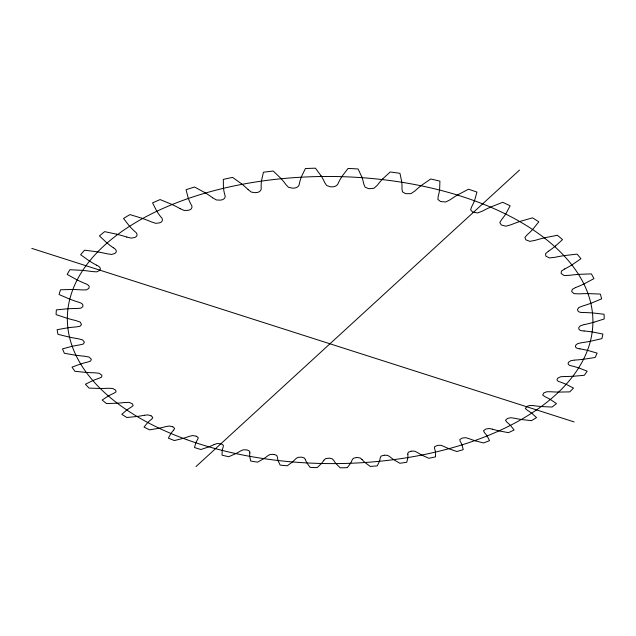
<?xml version="1.0" encoding="UTF-8"?>
<svg xmlns="http://www.w3.org/2000/svg" width="636" height="636" viewBox="0 0 636 636"><rect width="100%" height="100%" fill="white"/><g stroke="black" fill="none" stroke-linecap="round" stroke-linejoin="round"><path stroke-width="0.95" d="M407.795 457.976L406.794 462.253A274.068 149.905 0.4 0 1 399.877 463.262L394.225 459.979A69.396 32.905 -2.3 0 1 389.924 456.799L387.793 455.456L384.836 455.153A9.564 4.444 -0.8 0 0 384.303 455.209M249.884 452.919L249.646 451.21L247.515 450.113A9.627 4.492 2.3 0 0 247.007 450.002M301.544 176.442L305.407 168.54A274.068 149.905 0.4 0 1 315.456 168.19L321.045 175.775M323.804 460.321L325.441 458.707L328.518 458.198M382.737 178.883L390.202 171.99A274.068 149.905 0.4 0 1 399.957 173.334L401.674 181.483A92.403 58.997 1.2 0 1 401.944 188.654L402.413 191.77L405.378 193.527A13.181 8.403 -2.7 0 0 406.078 193.662L410.92 193.654L414.887 191.007A90.264 54.974 -5.2 0 1 421.763 185.163L430.707 179.002A274.068 149.905 0.4 0 1 439.913 181.141L439.635 189.274A92.419 59.029 -0.2 0 1 438.188 196.333L437.902 199.434L440.374 201.397A13.102 8.244 -4 0 0 441.018 201.588L445.749 201.978L450.248 199.704A89.215 53.273 -5.9 0 1 458.341 194.536M173.612 430.246L174.638 428.497L173.358 427.106A9.985 4.754 4.1 0 0 172.928 426.907M195.999 466.57L519.501 170.082M555.467 246.037L562.518 239.621A274.068 149.905 0.4 0 0 557.39 235.28L545.41 237.625A85.041 47.581 -6.7 0 0 535.186 240.336L529.891 241.338L526.155 239.947A12.688 7.529 -6.5 0 1 525.726 239.637L524.946 237.363L527.244 234.708A91.234 56.676 -4.2 0 0 533.175 228.849L538.827 221.805A274.068 149.905 0.4 0 0 532.483 217.846L520.797 221.193A86.576 49.521 -6.6 0 0 511.018 224.762L505.851 226.201L501.693 225.104A12.855 7.799 -6 0 1 501.184 224.826L499.824 222.6L501.51 219.738A91.83 57.828 -3 0 0 506.105 213.362L510.136 205.794A274.068 149.905 0.4 0 0 502.678 202.328L491.588 206.676A87.975 51.437 -6.4 0 0 482.517 211.073L477.628 212.941L473.128 212.185A12.998 8.037 -5.1 0 1 472.548 211.947L470.616 209.824L471.618 206.811A92.228 58.631 -1.7 0 0 474.71 200.022L476.936 192.088A274.068 149.905 0.4 0 0 468.501 189.234L458.333 194.529M126.349 410.371L121.818 414.338A274.068 149.905 0.4 0 0 126.85 417.494L136.152 416.58A75.43 37.802 5.8 0 0 144.03 415.316L144.277 415.26M548.399 251.26L545.577 253.669L545.783 255.942A12.489 7.242 -6.9 0 0 546.117 256.276L549.361 257.914L554.672 257.357A83.411 45.673 -6.6 0 1 565.086 255.497L577.067 254.13A274.068 149.905 0.4 0 1 580.93 258.733L572.694 264.417A89.398 53.559 -5.8 0 1 564.728 268.964M564.72 268.956L561.461 271.087L561.127 273.305A12.267 6.948 -7.1 0 0 561.357 273.655L564.076 275.491L569.276 275.348A81.726 43.828 -6.5 0 1 579.635 274.315L591.361 273.885A274.068 149.905 0.4 0 1 593.952 278.624L584.786 283.529A88.189 51.739 -6.3 0 1 576.137 287.353L575.826 287.464M214.117 444.556L217.059 443.523L220.406 443.761M575.532 287.575L572.424 289.253L571.677 291.304A12.028 6.662 -7.1 0 0 571.82 291.662L573.982 293.633L578.967 293.872A80.025 42.079 -6.2 0 1 589.063 293.633L600.297 294.063A274.068 149.905 0.4 0 1 601.64 298.848L591.798 302.935A86.806 49.831 -6.6 0 1 582.671 306.011L578.8 307.514L577.496 309.525A11.782 6.376 -6.9 0 0 577.552 309.875C577.949 312.721 581.67 312.507 583.832 312.538A78.339 40.442 -5.8 0 1 593.483 313.023L604.049 314.248A274.068 149.905 0.4 0 1 604.2 318.97L593.905 322.221M144.531 415.205L148.061 414.918L151.066 415.833M584.19 324.622L584.508 324.559A85.296 47.899 -6.7 0 0 593.897 322.221M583.872 324.686L580.35 325.815L578.76 327.604A11.527 6.106 -6.7 0 0 578.728 327.953C578.41 330.728 582.147 330.831 584.079 330.974M410.967 451.234L408.225 452.268L407.779 454.152M384.033 455.241L381.091 456.099L380.201 457.928A67.543 31.53 0.8 0 1 379.287 461.696L377.283 465.854A274.068 149.905 0.4 0 1 370.231 466.442L365.454 462.857A68.664 32.357 -1.7 0 1 361.979 459.462M574.539 360.095L570.897 360.684L568.671 362.13A11.019 5.621 -5.9 0 0 568.481 362.448C566.883 364.635 570.238 365.74 571.883 365.939A73.689 36.316 -4.5 0 1 579.42 368.172L587.187 371.201A274.068 149.905 0.4 0 1 584.277 375.304L573.823 376.21A80.295 42.358 -6.2 0 1 564.649 376.496L560.578 376.766L557.971 378.062A10.78 5.406 -5.5 0 0 557.716 378.356C555.697 380.09 558.488 381.759 560.149 381.974A72.361 35.226 -3.9 0 1 566.811 384.645L573.497 388.087A274.068 149.905 0.4 0 1 569.761 391.879L559.577 392.078A78.602 40.696 -5.9 0 1 550.744 391.76L546.793 391.76L543.995 392.849A10.558 5.207 -5 0 0 543.677 393.12L542.691 395.067L545.147 396.792A71.176 34.28 -3.4 0 1 550.887 399.821L556.468 403.598A274.068 149.905 0.4 0 1 552.008 407.04L542.222 406.587A76.956 39.162 -5.5 0 1 533.842 405.704M574.849 360.079L575.159 360.063A81.996 44.123 -6.5 0 0 584.556 359.133L595.137 357.48A274.068 149.905 0.4 0 0 597.125 353.115L588.34 350.587A75.143 37.556 -5 0 0 579.992 348.854M356.279 457.578L353.346 458.278L352.113 459.987A67.742 31.681 1.4 0 1 350.301 463.66L347.312 467.651A274.068 149.905 0.4 0 1 340.204 467.81L336.333 463.97A68.108 31.951 -1.1 0 1 333.717 460.4L332.31 458.858L329.599 458.206A9.508 4.404 0.4 0 0 329.058 458.198M273.337 454.35L270.069 454.47L267.74 455.789A69.419 32.921 3.1 0 1 263.312 458.953L257.596 462.157A274.068 149.905 0.4 0 1 250.703 461.036L249.789 456.743A67.527 31.522 0.7 0 1 249.869 452.919M522.164 419.601L531.442 420.666A274.068 149.905 0.4 0 0 536.53 417.59L532.086 413.559A70.135 33.477 -2.8 0 0 527.3 410.244L525.344 408.479L526.743 406.579A10.343 5.04 -4.4 0 1 527.109 406.332L529.907 405.466L533.31 405.617M579.984 348.862C578.227 348.671 574.618 348.115 575.604 345.571A11.273 5.851 -6.3 0 1 575.715 345.229L577.782 343.551L581.9 342.677A83.682 45.983 -6.7 0 0 591.377 341.055L601.91 338.614A274.068 149.905 0.4 0 0 602.872 334.035L593.142 332.111A76.702 38.931 -5.4 0 0 584.087 330.966M274.394 454.494L276.74 455.448L277.391 457.125A67.543 31.53 0.1 0 0 278.226 460.909L280.142 465.099A274.068 149.905 0.4 0 0 287.178 465.798L292.035 462.285A68.68 32.372 2.6 0 0 295.573 458.946L297.807 457.371L301.321 457.157A9.524 4.412 1 0 1 301.854 457.197L304.398 458L305.431 459.621M246.49 449.898L243.175 449.819L240.424 451.043A70.318 33.613 3.7 0 1 235.272 453.873L228.729 456.72A274.068 149.905 0.4 0 1 222.051 455.177L222.179 450.829A67.702 31.649 1.3 0 1 223.196 447.013L223.387 445.295L221.511 444.063A9.723 4.555 2.9 0 0 221.026 443.928L220.899 443.896M116.611 234.175L104.67 231.639A274.068 149.905 0.4 0 0 99.447 235.9L106.379 242.427M475.458 440.843L483.471 442.95A274.068 149.905 0.4 0 0 489.537 440.676L487.335 436.36A68.561 32.285 -1.6 0 0 484.473 432.671L483.519 430.707L485.658 429.165A9.985 4.754 -3.3 0 1 486.103 428.974L489.203 428.513L492.558 429.205M31.8 248.382L574.109 421.922M126.779 237.069L131.366 238.134L134.943 237.403A12.688 7.529 7.3 0 0 135.396 237.109C138.29 236.012 137.002 232.665 134.856 231.544A91.25 56.707 4.9 0 1 129.036 225.597L123.527 218.458A274.068 149.905 0.4 0 1 129.951 214.594L141.582 218.14A86.615 49.568 7.4 0 1 151.296 221.869L155.709 223.331L159.556 222.878A12.855 7.799 6.8 0 0 160.089 222.624C162.991 221.996 163.094 218.546 160.908 216.995A91.846 57.86 3.8 0 1 156.44 210.54L152.561 202.908A274.068 149.905 0.4 0 1 160.097 199.561L171.1 204.084A88.007 51.484 7.2 0 1 180.083 208.632M195.991 436.137L192.581 435.549L189.059 436.407A72.599 35.425 4.8 0 1 182.445 438.554L174.391 440.541A274.068 149.905 0.4 0 1 168.365 438.164L170.663 433.887A68.585 32.293 2.5 0 1 173.596 430.238M172.706 426.812L169.375 426.001L165.583 426.645A73.959 36.538 5.4 0 1 158.308 428.37L149.595 429.849A274.068 149.905 0.4 0 1 144.022 427.082L147.425 422.924A69.284 32.826 3 0 1 151.328 419.45L152.815 417.836L151.853 416.286A10.152 4.889 4.7 0 0 151.463 416.055L151.265 415.944M96.64 265.212C98.54 265.943 101.824 268.114 99.653 270.308A12.267 6.948 7.9 0 1 99.383 270.65L96.529 271.858L91.95 271.524A81.774 43.876 7.3 0 0 81.607 270.332L69.881 269.712A274.068 149.905 0.4 0 0 67.193 274.418L76.256 279.466A88.221 51.786 7.1 0 0 84.842 283.425C86.75 284.077 90.399 285.572 88.913 288.156A12.028 6.662 7.9 0 1 88.738 288.505L86.297 289.889L81.877 289.905A80.064 42.127 7 0 0 71.773 289.507L60.515 289.762A274.068 149.905 0.4 0 0 59.076 294.524L68.847 298.761A86.846 49.886 7.4 0 0 77.918 301.989C79.913 302.577 83.618 303.507 82.895 306.298A11.782 6.376 7.7 0 1 82.807 306.647L80.82 308.166L76.622 308.5A78.379 40.481 6.6 0 0 66.947 308.834L56.358 309.883A274.068 149.905 0.4 0 0 56.103 314.605L66.343 318.032A85.335 47.946 7.5 0 0 75.7 320.528L80.176 322.055L81.432 324.352A11.527 6.106 7.5 0 1 81.432 324.702L79.898 326.324L75.994 326.944A76.741 38.971 6.2 0 0 66.907 327.945L57.129 329.702A274.068 149.905 0.4 0 0 57.995 334.305L68.489 336.913A83.721 46.031 7.5 0 0 77.942 338.686L82.553 339.87L84.278 342.017A11.273 5.851 7.1 0 1 84.365 342.351L83.292 344.036L79.731 344.903A75.183 37.588 5.8 0 0 71.343 346.501L62.487 348.878A274.068 149.905 0.4 0 0 64.387 353.282L74.945 355.111A82.044 44.17 7.3 0 0 84.334 356.192L88.992 357.027L91.139 358.998A11.019 5.621 6.7 0 1 91.298 359.316L90.67 361.025L87.49 362.115A73.728 36.347 5.3 0 0 79.898 364.229L72.059 367.139A274.068 149.905 0.4 0 0 74.889 371.289L85.335 372.354A80.343 42.405 7 0 0 94.518 372.783L99.144 373.284L101.657 375.065A10.78 5.406 6.3 0 1 101.879 375.367L101.681 377.069L98.914 378.341A72.393 35.258 4.7 0 0 92.188 380.9L85.423 384.247A274.068 149.905 0.4 0 0 89.088 388.095L99.272 388.453A78.649 40.744 6.7 0 0 108.12 388.27L112.651 388.461L115.466 390.027A10.558 5.207 5.8 0 1 115.752 390.305L116.006 391.919L113.613 393.398A71.2 34.304 4.2 0 0 107.81 396.331L102.15 400.028A274.068 149.905 0.4 0 0 106.546 403.542L116.34 403.24A77.004 39.201 6.3 0 0 124.751 402.493L129.132 402.381L132.193 403.733A10.343 5.04 5.2 0 1 132.534 403.987L133.131 405.609L131.215 407.143A70.167 33.493 3.6 0 0 126.357 410.379M180.075 208.64L184.225 210.46L188.248 210.333A12.998 8.037 5.9 0 0 188.852 210.119C191.651 209.824 193.082 206.652 191.078 204.546A92.236 58.647 2.5 0 1 188.121 197.709L186.062 189.727A274.068 149.905 0.4 0 1 194.552 187.016L204.625 192.477A89.247 53.321 6.7 0 1 212.615 197.772M113.343 247.77C115.347 248.62 117.835 251.49 115.172 253.152A12.489 7.242 7.7 0 1 114.814 253.47L111.57 254.464L106.935 253.764A83.451 45.728 7.4 0 0 96.561 251.737L84.588 250.179A274.068 149.905 0.4 0 0 80.629 254.718L88.754 260.537A89.43 53.607 6.6 0 0 96.632 265.22M212.607 197.78L216.359 199.95L220.469 200.149A13.102 8.244 4.8 0 0 221.137 199.99C223.84 199.887 226.273 197.247 224.754 194.608A92.419 59.037 1 0 1 223.443 187.525M241.402 183.693L232.577 177.396A274.068 149.905 0.4 0 0 223.323 179.384L223.427 187.525M248.151 189.655L251.411 192.136L255.497 192.684A13.181 8.403 3.5 0 0 256.205 192.573C258.924 192.605 261.968 190.538 261.165 187.517A92.403 58.997 -0.5 0 1 261.579 180.346L263.447 172.229A274.068 149.905 0.4 0 1 273.234 171.036L280.555 178.056A91.131 56.493 5.1 0 1 285.874 184.551L288.513 187.294L292.473 188.177A13.221 8.499 2 0 0 293.212 188.129C296.026 188.304 299.373 186.706 299.405 183.518A92.18 58.528 -1.9 0 1 301.559 176.442M361.995 459.462L360.207 458.007L357.36 457.53A9.524 4.412 -0.2 0 0 356.82 457.554M361.789 176.927L358.092 168.969A274.068 149.905 0.4 0 0 348.051 168.461L342.311 175.941A91.751 57.669 -3.2 0 0 338.447 182.771C337.644 185.911 334.139 187.175 331.189 186.817A13.237 8.53 0.4 0 1 330.45 186.801L326.729 185.593L324.75 182.659A91.767 57.693 4 0 0 321.029 175.775M435.509 452.498L435.549 456.847A274.068 149.905 0.4 0 1 428.847 458.286L422.352 455.336A70.294 33.597 -2.9 0 1 417.256 452.427L414.791 451.21L411.754 451.099A9.627 4.492 -1.5 0 0 411.23 451.186M273.87 454.414A9.564 4.444 1.6 0 1 274.394 454.494M305.423 459.621A67.734 31.673 -0.5 0 0 307.172 463.318L310.074 467.357A274.068 149.905 0.4 0 0 317.181 467.627L321.124 463.851A68.124 31.959 2 0 0 323.819 460.329M407.795 454.152A67.527 31.522 0.2 0 1 407.787 457.976M435.501 452.498A67.694 31.641 -0.4 0 0 434.571 448.666L434.603 446.695L437.306 445.486A9.723 4.555 -2.1 0 1 437.807 445.359L440.899 445.287L443.697 446.345A71.359 34.423 -3.5 0 0 449.541 448.952L456.815 451.504A274.068 149.905 0.4 0 0 463.239 449.644L462.133 445.28A68.036 31.895 -1 0 0 460.241 441.495L459.78 439.516L462.221 438.132A9.842 4.643 -2.7 0 1 462.698 437.981L465.814 437.711L468.899 438.594A72.568 35.393 -4 0 0 475.466 440.843M492.55 429.205A73.919 36.506 -4.5 0 0 499.793 431.041L508.466 432.655A274.068 149.905 0.4 0 0 514.087 429.976L510.772 425.762A69.268 32.81 -2.2 0 0 506.948 422.24L505.493 420.324L507.282 418.623A10.152 4.889 -3.9 0 1 507.687 418.409L510.732 417.733L514.325 418.21A75.39 37.763 -5 0 0 522.172 419.601M555.451 246.029A90.415 55.229 -5.1 0 1 548.407 251.268M382.753 178.891A91.115 56.461 -4.3 0 0 377.283 185.291L373.984 188.272L369.15 188.685A13.221 8.499 -1.2 0 1 368.419 188.606L365.032 187.103L363.784 184.043A92.188 58.544 2.7 0 0 361.773 176.927M241.394 183.701A90.288 55.014 6 0 1 248.167 189.655M116.611 234.183A85.081 47.636 7.5 0 1 126.787 237.053M113.327 247.778A90.439 55.268 5.9 0 1 106.387 242.419M196.222 436.217A9.842 4.643 3.5 0 1 196.683 436.383L198.281 437.735L197.677 439.452A68.052 31.903 1.9 0 0 195.705 443.205L194.497 447.545A274.068 149.905 0.4 0 0 200.889 449.509L208.218 447.068A71.383 34.447 4.3 0 0 214.125 444.556M186.801 439.667A262.787 143.561 0.4 0 0 592.537 328.971A262.787 143.561 0.4 0 0 211.041 191.476A262.787 143.561 0.4 0 0 186.801 439.667"/></g></svg>
